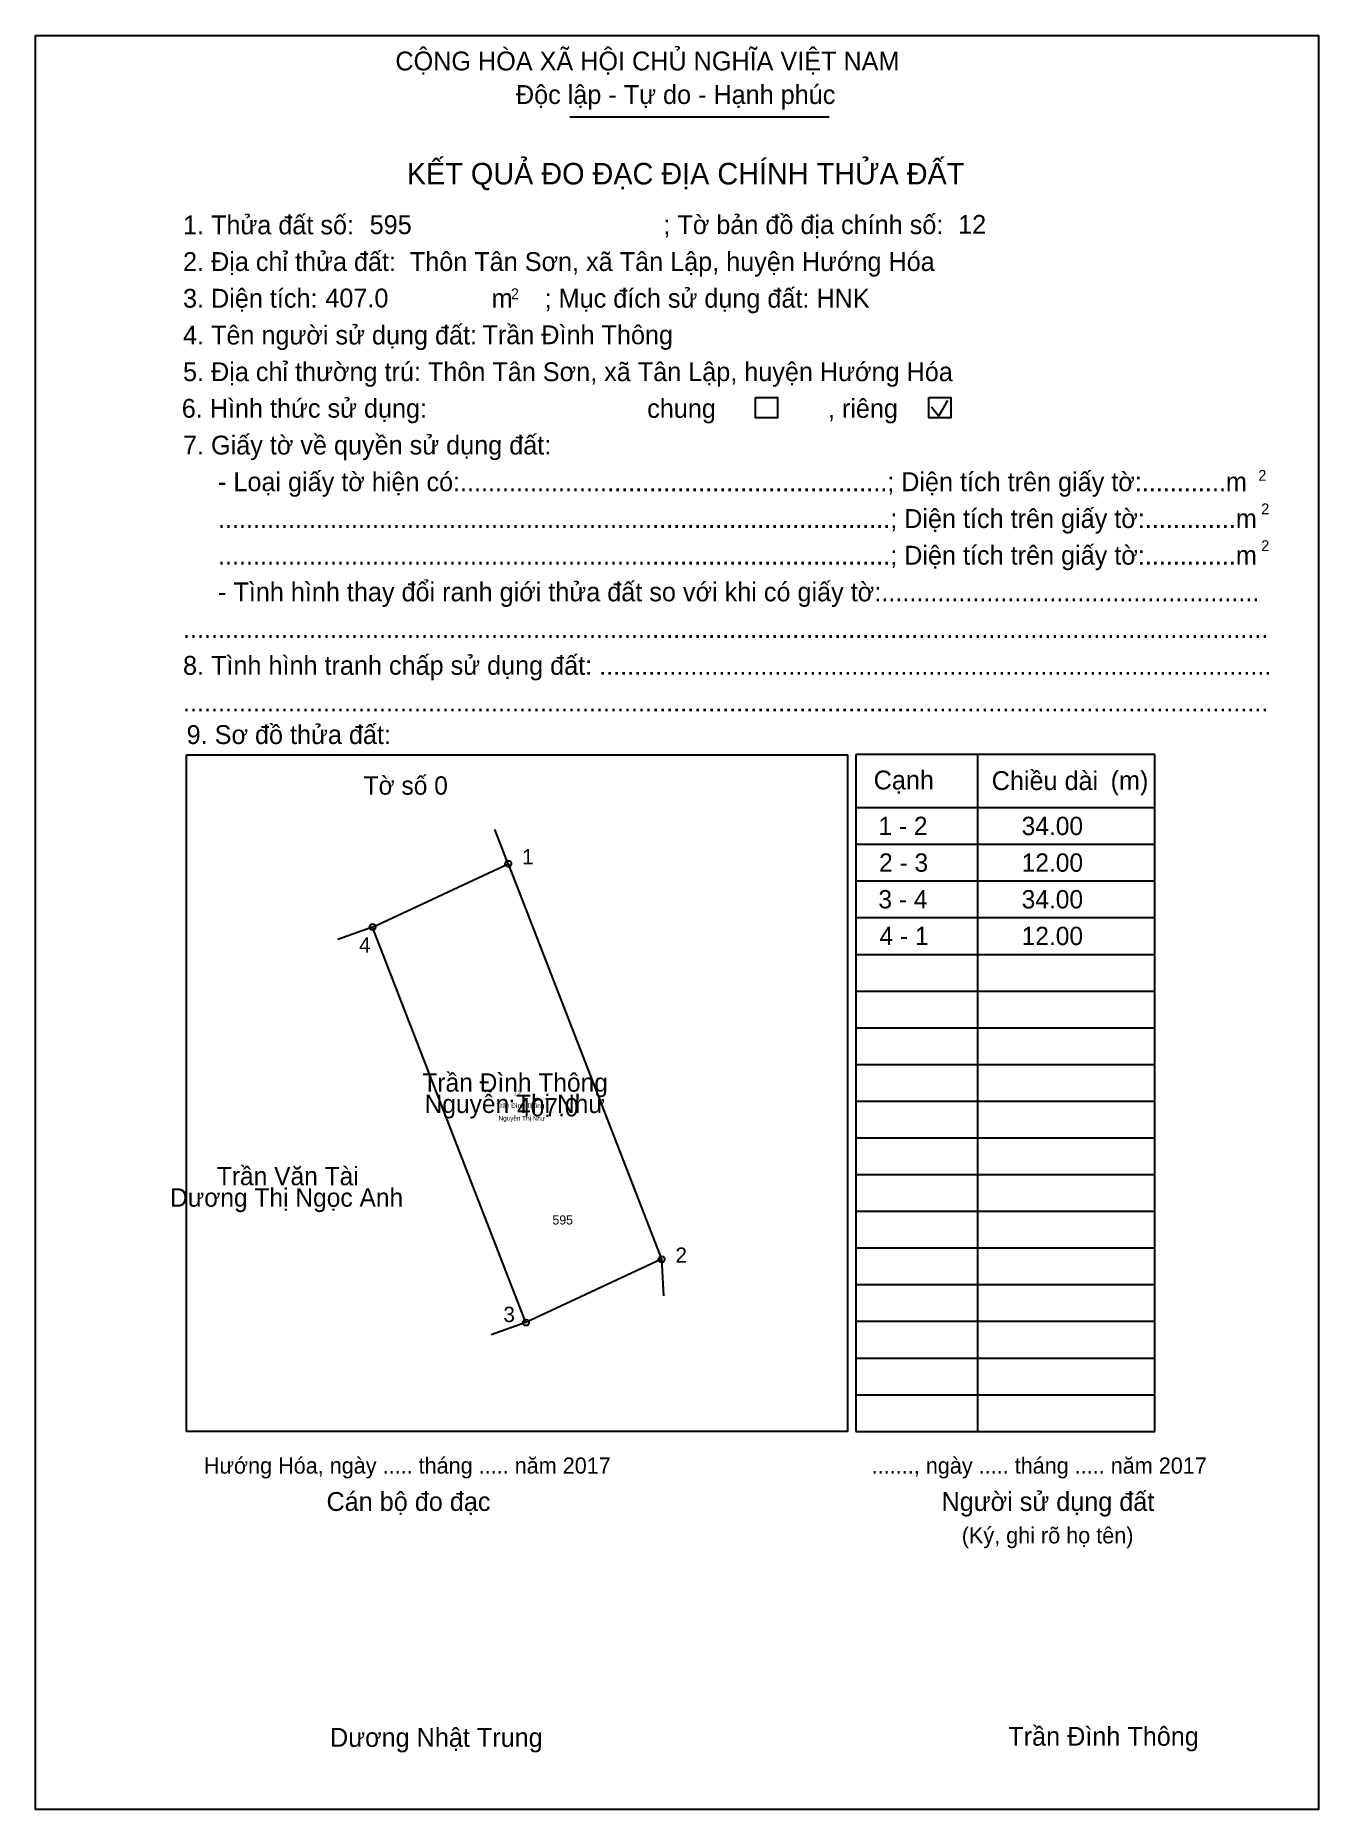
# Model space of a CAD drawing. Extents: x 548307 to 548409, y 1837820 to 1837962.
import ezdxf

# ---------------------------------------------------------------- set-up
doc = ezdxf.new("R2010")
doc.units = 0
for name, color, linetype in [('Level 1', 7, 'Continuous'), ('Level 10', 7, 'Continuous'), ('Level 11', 7, 'Continuous'), ('Level 13', 7, 'Continuous'), ('Level 15', 7, 'Continuous'), ('Level 18', 7, 'Continuous'), ('Level 2', 7, 'Continuous'), ('Level 21', 7, 'Continuous'), ('Level 27', 7, 'Continuous'), ('Level 36', 7, 'Continuous'), ('Level 48', 7, 'Continuous'), ('Level 50', 7, 'Continuous'), ('Level 52', 7, 'Continuous'), ('Level 6', 7, 'Continuous'), ('Level 9', 7, 'Continuous')]:
    doc.layers.add(name, color=color, linetype=linetype)

msp = doc.modelspace()

# ---------------------------------------------------------------- linework, layer by layer
at = {"layer": 'Level 1'}
for p, q in [((548306.52, 1837962.26), (548306.52, 1837962.26)), ((548349.33, 1837955.74), (548370.13, 1837955.74)), ((548378.92, 1837931.73), (548379.63, 1837933.01)), ((548378.33, 1837932.49), (548378.92, 1837931.73)), ((548318.63, 1837904.59), (548318.63, 1837904.59)), ((548396.23, 1837904.61), (548372.27, 1837904.61)), ((548372.27, 1837904.61), (548372.27, 1837850.35)), ((548382.01, 1837904.61), (548382.01, 1837850.35)), ((548396.23, 1837850.35), (548396.23, 1837904.61)), ((548372.27, 1837900.37), (548388.74, 1837900.37)), ((548388.74, 1837900.37), (548396.23, 1837900.37)), ((548372.27, 1837897.43), (548388.74, 1837897.43)), ((548388.74, 1837897.43), (548396.23, 1837897.43)), ((548372.27, 1837894.49), (548388.74, 1837894.49)), ((548388.74, 1837894.49), (548396.23, 1837894.49)), ((548372.27, 1837891.54), (548388.74, 1837891.54)), ((548388.74, 1837891.54), (548396.23, 1837891.54)), ((548372.27, 1837888.6), (548388.74, 1837888.6)), ((548388.74, 1837888.6), (548396.23, 1837888.6)), ((548372.27, 1837885.66), (548388.74, 1837885.66)), ((548388.74, 1837885.66), (548396.23, 1837885.66)), ((548372.27, 1837882.72), (548388.74, 1837882.72)), ((548388.74, 1837882.72), (548396.23, 1837882.72)), ((548372.27, 1837879.77), (548388.74, 1837879.77)), ((548388.74, 1837879.77), (548396.23, 1837879.77)), ((548372.27, 1837876.83), (548388.74, 1837876.83)), ((548388.74, 1837876.83), (548396.23, 1837876.83)), ((548372.27, 1837873.89), (548388.74, 1837873.89)), ((548388.74, 1837873.89), (548396.23, 1837873.89)), ((548372.27, 1837870.95), (548388.74, 1837870.95)), ((548388.74, 1837870.95), (548396.23, 1837870.95)), ((548372.27, 1837868.01), (548388.74, 1837868.01)), ((548388.74, 1837868.01), (548396.23, 1837868.01)), ((548372.27, 1837865.06), (548388.74, 1837865.06)), ((548388.74, 1837865.06), (548396.23, 1837865.06)), ((548372.27, 1837862.12), (548388.74, 1837862.12)), ((548388.74, 1837862.12), (548396.23, 1837862.12)), ((548372.27, 1837859.18), (548388.74, 1837859.18)), ((548388.74, 1837859.18), (548396.23, 1837859.18)), ((548372.27, 1837856.24), (548388.74, 1837856.24)), ((548388.74, 1837856.24), (548396.23, 1837856.24)), ((548372.27, 1837853.29), (548388.74, 1837853.29)), ((548388.74, 1837853.29), (548396.23, 1837853.29)), ((548371.59, 1837850.35), (548371.59, 1837850.35)), ((548372.27, 1837850.35), (548396.23, 1837850.35)), ((548396.23, 1837850.35), (548396.23, 1837850.88)), ((548409.34, 1837820.04), (548409.34, 1837820.04))]:
    msp.add_line(p, q, dxfattribs=at)
msp.add_lwpolyline([(548318.63, 1837904.59), (548371.59, 1837904.59), (548371.59, 1837850.35), (548318.63, 1837850.35)], close=True, dxfattribs=at)
at = {"layer": 'Level 10'}
msp.add_lwpolyline([(548345.82, 1837859.08), (548333.53, 1837890.78), (548344.4, 1837895.86), (548356.69, 1837864.16)], close=True, dxfattribs=at)
at = {"layer": 'Level 11'}
for centre in [(548344.4, 1837895.86), (548333.53, 1837890.78), (548356.69, 1837864.16), (548345.82, 1837859.08), (548345.82, 1837859.08)]:
    msp.add_circle(centre, 0.245, dxfattribs=at)
at = {"layer": 'Level 2'}
msp.add_lwpolyline([(548306.52, 1837962.26), (548409.34, 1837962.26), (548409.34, 1837820.04), (548306.52, 1837820.04)], close=True, dxfattribs=at)
at = {"layer": 'Level 27'}
for p, q in [((548344.4, 1837895.86), (548343.34, 1837898.6)), ((548333.53, 1837890.78), (548330.76, 1837889.8)), ((548356.69, 1837864.16), (548356.84, 1837861.22)), ((548345.82, 1837859.08), (548343.04, 1837858.1))]:
    msp.add_line(p, q, dxfattribs=at)
at = {"layer": 'Level 50'}
for points in [[(548364.21, 1837933.25), (548365.98, 1837933.25), (548365.98, 1837931.61), (548364.21, 1837931.61)], [(548378.1, 1837933.25), (548379.87, 1837933.25), (548379.87, 1837931.61), (548378.1, 1837931.61)]]:
    msp.add_lwpolyline(points, close=True, dxfattribs=at)

# ---------------------------------------------------------------- texts
at = {"layer": 'Level 1'}
for s, height, p in [('CỘNG HÒA XÃ HỘI CHỦ NGHĨA VIỆT NAM', 1.5103, (548335.36, 1837959.46)), ('Độc lập - Tự do - Hạnh phúc', 1.5103, (548345.02, 1837956.77)), ('KẾT QUẢ ĐO ĐẠC ĐỊA CHÍNH THỬA ĐẤT', 1.7263, (548336.28, 1837950.32)), ('1. Thửa đất số:', 1.5103, (548318.34, 1837946.32)), ('; Tờ bản đồ địa chính số:', 1.5103, (548356.84, 1837946.34)), ('2. Địa chỉ thửa đất:', 1.5103, (548318.34, 1837943.38)), ('3. Diện tích:', 1.5103, (548318.34, 1837940.44)), ('m', 1.51, (548343.07, 1837940.44)), ('2', 0.863, (548344.62, 1837941.12)), ('; Mục đích sử dụng đất: HNK', 1.5104, (548347.32, 1837940.44)), ('4. Tên người sử dụng đất:', 1.5103, (548318.34, 1837937.49)), ('5. Địa chỉ thường trú: Thôn Tân Sơn, xã Tân Lập, huyện Hướng Hóa', 1.5104, (548318.34, 1837934.55)), ('chung                , riêng', 1.5103, (548355.54, 1837931.61)), ('7. Giấy tờ về quyền sử dụng đất:', 1.5103, (548318.34, 1837928.67)), ('     - Loại giấy tờ hiện có:.............................................................; Diện tích trên giấy tờ:............m', 1.51035, (548318.34, 1837925.73)), ('2', 0.863, (548404.52, 1837926.57)), ('     ................................................................................................; Diện tích trên giấy tờ:.............m', 1.51035, (548318.34, 1837922.78)), ('2', 0.863, (548404.75, 1837923.88)), ('     ................................................................................................; Diện tích trên giấy tờ:.............m', 1.51035, (548318.34, 1837919.84)), ('2', 0.863, (548404.75, 1837920.93)), ('     - Tình hình thay đổi ranh giới thửa đất so với khi có giấy tờ:......................................................', 1.51035, (548318.34, 1837916.9)), ('...........................................................................................................................................................', 1.51035, (548318.34, 1837913.96)), ('8. Tình hình tranh chấp sử dụng đất: ................................................................................................', 1.51035, (548318.34, 1837911.01)), ('...........................................................................................................................................................', 1.51035, (548318.34, 1837908.07)), ('9. Sơ đồ thửa đất:', 1.5103, (548318.63, 1837905.46)), ('Cạnh', 1.51, (548373.69, 1837901.82)), ('Chiều dài', 1.51, (548383.15, 1837901.77)), ('(m)', 1.51, (548392.68, 1837901.79)), ('Hướng Hóa, ngày ..... tháng ..... năm 2017', 1.2947, (548320.01, 1837846.97)), ('......., ngày ..... tháng ..... năm 2017', 1.2947, (548373.54, 1837846.97)), ('Cán bộ đo đạc', 1.5104, (548329.84, 1837843.98)), ('Người sử dụng đất', 1.5103, (548379.13, 1837843.98)), ('(Ký, ghi rõ họ tên)', 1.2947, (548380.75, 1837841.38)), ('Dương Nhật Trung', 1.5104, (548330.12, 1837825.07))]:
    msp.add_text(s, height=height, dxfattribs=at).set_placement(p)
at = {"layer": 'Level 13'}
for s, height, p in [('Trần Đình Thông', 1.4712, (548337.52, 1837877.59)), ('Nguyễn Thị Như', 1.4712, (548337.7, 1837875.88)), ('Trần Đình Thông', 0.3678, (548343.46, 1837876.29)), ('.', 1.47, (548344.43, 1837876.73)), ('407.0', 1.471, (548345.11, 1837875.61))]:
    msp.add_text(s, height=height, dxfattribs=at).set_placement(p)
at = {"layer": 'Level 15'}
msp.add_text('Nguyễn Thị Như', height=0.3678, dxfattribs=at).set_placement((548343.63, 1837875.27))
at = {"layer": 'Level 18'}
msp.add_text('12', height=0.368, dxfattribs=at).set_placement((548344.86, 1837877.29))
at = {"layer": 'Level 21'}
msp.add_text('595', height=0.736, dxfattribs=at).set_placement((548347.95, 1837866.94))
at = {"layer": 'Level 36'}
for s, height, p in [('Tờ số 0', 1.471, (548332.81, 1837901.4)), ('Trần Văn Tài', 1.4712, (548321.05, 1837870.09)), ('Dương Thị Ngọc Anh', 1.4712, (548317.3, 1837868.37))]:
    msp.add_text(s, height=height, dxfattribs=at).set_placement(p)
at = {"layer": 'Level 48'}
msp.add_text('6. Hình thức sử dụng:', height=1.5104, dxfattribs=at).set_placement((548318.24, 1837931.62))
at = {"layer": 'Level 52'}
for s, p in [('1 - 2', (548374.07, 1837898.16)), ('34.00', (548385.55, 1837898.16)), ('2 - 3', (548374.12, 1837895.22)), ('12.00', (548385.55, 1837895.22)), ('3 - 4', (548374.07, 1837892.28)), ('34.00', (548385.55, 1837892.28)), ('4 - 1', (548374.16, 1837889.34)), ('12.00', (548385.55, 1837889.34))]:
    msp.add_text(s, height=1.471, dxfattribs=at).set_placement(p)
at = {"layer": 'Level 6'}
for s, height, p in [('595', 1.51, (548333.3, 1837946.34)), ('12', 1.51, (548380.46, 1837946.36)), ('Thôn Tân Sơn, xã Tân Lập, huyện Hướng Hóa', 1.5104, (548336.52, 1837943.38)), ('407.0', 1.51, (548329.75, 1837940.46)), ('Trần Đình Thông', 1.5104, (548342.34, 1837937.51)), ('Trần Đình Thông', 1.5104, (548384.48, 1837825.16))]:
    msp.add_text(s, height=height, dxfattribs=at).set_placement(p)
at = {"layer": 'Level 9'}
for s, p in [('1', (548345.52, 1837895.81)), ('4', (548332.45, 1837888.74)), ('2', (548357.81, 1837863.87)), ('3', (548344.02, 1837859.12))]:
    msp.add_text(s, height=1.23, dxfattribs=at).set_placement(p)

doc.saveas('drawing.dxf')
